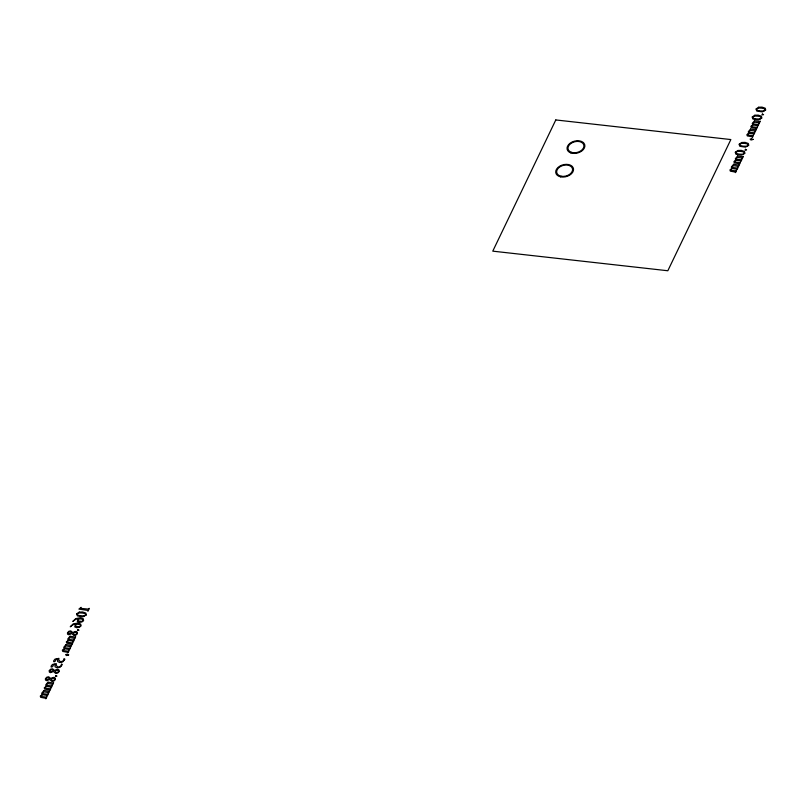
<?xml version="1.0" encoding="UTF-8"?>
<svg xmlns="http://www.w3.org/2000/svg" width="806" height="806" viewBox="0 0 806 806"><rect width="100%" height="100%" fill="white"/><g stroke="black" fill="none" stroke-linecap="round" stroke-linejoin="round"><path stroke-width="1.21" d="M43.967 690.47L49.095 691.286C50.728 689.08 48.017 694.953 48.481 692.515L44.008 691.87L42.607 692.938L42.94 693.744L47.534 694.228C49.468 691.77 46.758 697.895 47 695.356L42.658 694.722L41.257 695.769L41.459 696.586L46.224 697.089C48.017 694.732 45.327 700.656 45.7 698.248L40.673 697.341L40.3 696.122L42.305 694.571L41.65 693.311L43.967 690.47M47.957 682.178L53.075 682.994C54.707 680.788 51.997 686.662 52.461 684.223L47.997 683.569L46.597 684.647L46.929 685.453L51.524 685.936C53.448 683.478 50.738 689.593 50.98 687.065L46.647 686.42L45.237 687.468L45.448 688.294L50.214 688.787C52.007 686.44 49.317 692.364 49.68 689.956L44.652 689.049L44.28 687.83L46.295 686.279L45.64 685.019L47.957 682.178M66.021 644.558L71.15 645.374C72.782 643.168 70.072 649.042 70.535 646.593L66.072 645.949L64.671 647.027L64.994 647.833L69.588 648.316C71.522 645.858 68.812 651.973 69.054 649.445L64.712 648.8L63.311 649.848L63.513 650.674L68.288 651.167C70.072 648.82 67.382 654.744 67.754 652.336L62.727 651.429L62.354 650.21L64.369 648.659L63.704 647.389L66.021 644.558M67.16 654.291L67.15 654.714C67.583 655.681 70.978 653.958 66.465 655.59L65.578 654.603L67.16 654.291M70.011 636.266L75.129 637.083C76.761 634.866 74.051 640.75 74.515 638.302L70.051 637.657L68.651 638.725L68.984 639.531L73.578 640.014C75.512 637.566 72.792 643.682 73.034 641.153L68.701 640.508L67.291 641.556L67.502 642.372L72.268 642.876C74.061 640.518 71.371 646.452 71.734 644.034L66.707 643.128L66.344 641.908L68.349 640.367L67.694 639.098L70.011 636.266M733.621 164.283L738.739 165.099C740.371 162.883 737.661 168.766 738.125 166.318L733.662 165.673L732.261 166.751L732.594 167.557L737.188 168.031C739.112 165.583 736.402 171.698 736.644 169.169L732.301 168.525L730.901 169.572L731.102 170.398L735.878 170.892C737.661 168.545 734.971 174.469 735.344 172.061L730.317 171.154L729.944 169.925L731.959 168.383L731.294 167.114L733.621 164.283M737.601 155.991L742.729 156.807C744.361 154.591 741.641 160.475 742.104 158.026L737.641 157.382L736.241 158.45L736.573 159.256L741.167 159.739C743.102 157.281 740.382 163.406 740.633 160.878L736.291 160.233L734.881 161.281L735.092 162.097L739.858 162.6C741.651 160.243 738.961 166.177 739.324 163.759L734.306 162.852L733.934 161.633L735.938 160.092L735.284 158.822L737.601 155.991M750.547 129.031L755.675 129.847C757.308 127.63 754.587 133.514 755.051 131.066L750.588 130.421L749.187 131.499L749.52 132.305L754.114 132.778C756.048 130.33 753.328 136.446 753.58 133.917L749.237 133.272L747.837 134.32L748.039 135.146L752.804 135.64C754.597 133.292 751.907 139.216 752.28 136.808L747.253 135.902L746.88 134.683L748.885 133.131L748.23 131.862L750.547 129.031M751.676 138.763L751.676 139.186C752.109 140.153 755.504 138.431 750.99 140.063L750.104 139.075L751.676 138.763M754.537 120.739L759.655 121.555C761.287 119.338 758.577 125.222 759.04 122.774L754.577 122.129L753.177 123.197L753.509 124.003L758.103 124.487C760.028 122.038 757.318 128.154 757.559 125.625L753.217 124.98L751.817 126.028L752.028 126.844L756.794 127.348C758.577 124.99 755.897 130.925 756.26 128.507L751.232 127.6L750.86 126.381L752.875 124.839L752.21 123.57L754.537 120.739M45.479 678.592L45.438 679.992L46.607 680.647L49.609 679.458L51.876 681.453L53.821 681.07L55.231 679.639L55.302 678.108L53.942 677.322L50.667 678.41L48.652 676.788L46.829 677.181L45.479 678.592M49.317 670.592L49.277 671.992L50.446 672.647L53.448 671.458L55.715 673.453L57.669 673.081L59.07 671.64L59.14 670.108L57.78 669.323L54.506 670.411L52.501 668.789L50.667 669.182L49.317 670.592M67.533 632.68L67.492 634.08L68.661 634.735L71.663 633.546L73.93 635.531L75.875 635.158L77.285 633.718L77.356 632.196L75.996 631.4L72.721 632.488L70.716 630.876L68.883 631.269L67.533 632.68M54.959 664.346L55.06 666.824L57.105 667.852L60.067 667.318L62.354 664.527L61.417 663.983L61.256 665.937L58.103 667.156L56.198 665.434L56.39 663.681L52.44 664.456C48.884 667.912 53.035 668.023 53.528 664.648L54.959 664.346M57.518 659.016L57.619 661.494L59.664 662.522L62.626 661.988L64.913 659.187L63.976 658.653L63.815 660.608L60.662 661.827L58.757 660.094L58.949 658.351L54.999 659.127C51.443 662.582 55.594 662.693 56.088 659.318L57.518 659.016M87.925 610.434C87.048 613.578 90.665 605.971 88.489 609.114L80.671 608.369L81.104 607.341L78.887 609.104L87.925 610.434M555.797 119.943L492.768 251.15L667.831 270.756L730.851 139.559L555.797 119.943M77.86 619.28L77.336 621.577L79.24 622.383L81.829 622.02L83.612 620.549L83.27 618.746L80.58 617.658L75.673 618.645C69.054 625.406 75.613 617.789 78.514 618.766L77.86 619.28M75.301 624.62L74.767 626.907L76.681 627.713L79.27 627.36L81.053 625.879L80.711 624.086L78.021 622.988L73.114 623.975C66.485 630.735 73.054 623.119 75.955 624.106L75.301 624.62M76.872 633.728L74.736 634.765L72.883 632.811L75.421 632.196L76.761 632.73L76.872 633.728M58.657 671.65L56.521 672.688L54.667 670.733L57.206 670.108L58.546 670.652L58.657 671.65M54.818 679.649L52.682 680.687L50.828 678.723L53.367 678.108L54.707 678.652L54.818 679.649M68.782 631.823L68.016 633.536L68.994 633.969L71.532 633.204L70.948 632.116L68.782 631.823M50.566 669.736L49.801 671.458L50.778 671.892L53.317 671.116L52.733 670.038L50.566 669.736M46.728 677.735L45.962 679.458L46.929 679.891L49.478 679.115L48.884 678.037L46.728 677.735M77.86 629.597L77.457 630.433L79.008 630.171L77.86 629.597M55.805 675.509L55.402 676.345L56.954 676.083L55.805 675.509M762.385 114.069L761.982 114.905L763.534 114.643L762.385 114.069M745.459 149.322L745.056 150.158L746.598 149.886L745.459 149.322M79.26 618.706L78.101 619.713L78.706 621.083L82.021 621.386L83.159 620.57L82.625 619.3L79.26 618.706M76.691 624.046L75.542 625.043L76.137 626.413L79.462 626.725L80.6 625.899L80.066 624.64L76.691 624.046M758.688 107.238L755.988 109.012L756.763 111.057L762.385 111.903L765.7 110.049L765.267 108.226L762.002 107.117L758.688 107.238M754.849 115.238L752.139 117.011L752.925 119.056L758.547 119.903L761.861 118.049L761.428 116.225L758.164 115.117L754.849 115.238M741.752 142.491L739.052 144.264L739.837 146.309L745.459 147.155L748.764 145.302L748.331 143.478L745.066 142.37L741.752 142.491M737.913 150.49L735.213 152.263L735.989 154.309L741.611 155.155L744.925 153.301L744.492 151.478L741.228 150.359L737.913 150.49M79.29 612.107L76.58 613.88L77.366 615.925L82.988 616.771L86.302 614.918L85.869 613.094L82.595 611.976L79.29 612.107M765.277 110.069L763.655 110.996L760.28 110.926L757.67 110.452L756.371 109.032L758.889 108.034L761.68 108.165L764.118 108.629L765.277 110.069M761.438 118.069L759.816 118.996L756.441 118.915L753.832 118.442L752.532 117.031L755.041 116.034L757.842 116.165L760.28 116.618L761.438 118.069M748.351 145.322L746.729 146.249L743.354 146.178L740.734 145.695L739.445 144.284L741.953 143.287L744.744 143.418L747.182 143.871L748.351 145.322M744.502 153.321L742.88 154.248L739.505 154.168L736.896 153.694L735.596 152.284L738.115 151.286L740.905 151.417L743.344 151.871L744.502 153.321M85.879 614.938L84.257 615.865L80.882 615.784L78.263 615.31L76.973 613.89L79.482 612.892L82.272 613.023L84.711 613.487L85.879 614.938M570.91 152.949A9.098 6.136 -14.8 0 0 584.864 146.329A9.098 6.136 -14.8 0 0 572.109 141.997A9.098 6.136 -14.8 0 0 570.91 152.949M560.684 176.867A9.098 6.136 -14.8 0 0 573.529 169.038A9.098 6.136 -14.8 0 0 559.646 166.217A9.098 6.136 -14.8 0 0 560.684 176.867M571.434 152.334A8.141 5.491 -14.8 0 0 583.927 146.41A8.141 5.491 -14.8 0 0 572.512 142.531A8.141 5.491 -14.8 0 0 571.434 152.334M561.097 176.212A8.141 5.491 -14.8 0 0 572.592 169.22A8.141 5.491 -14.8 0 0 560.16 166.691A8.141 5.491 -14.8 0 0 561.097 176.212"/></g></svg>
